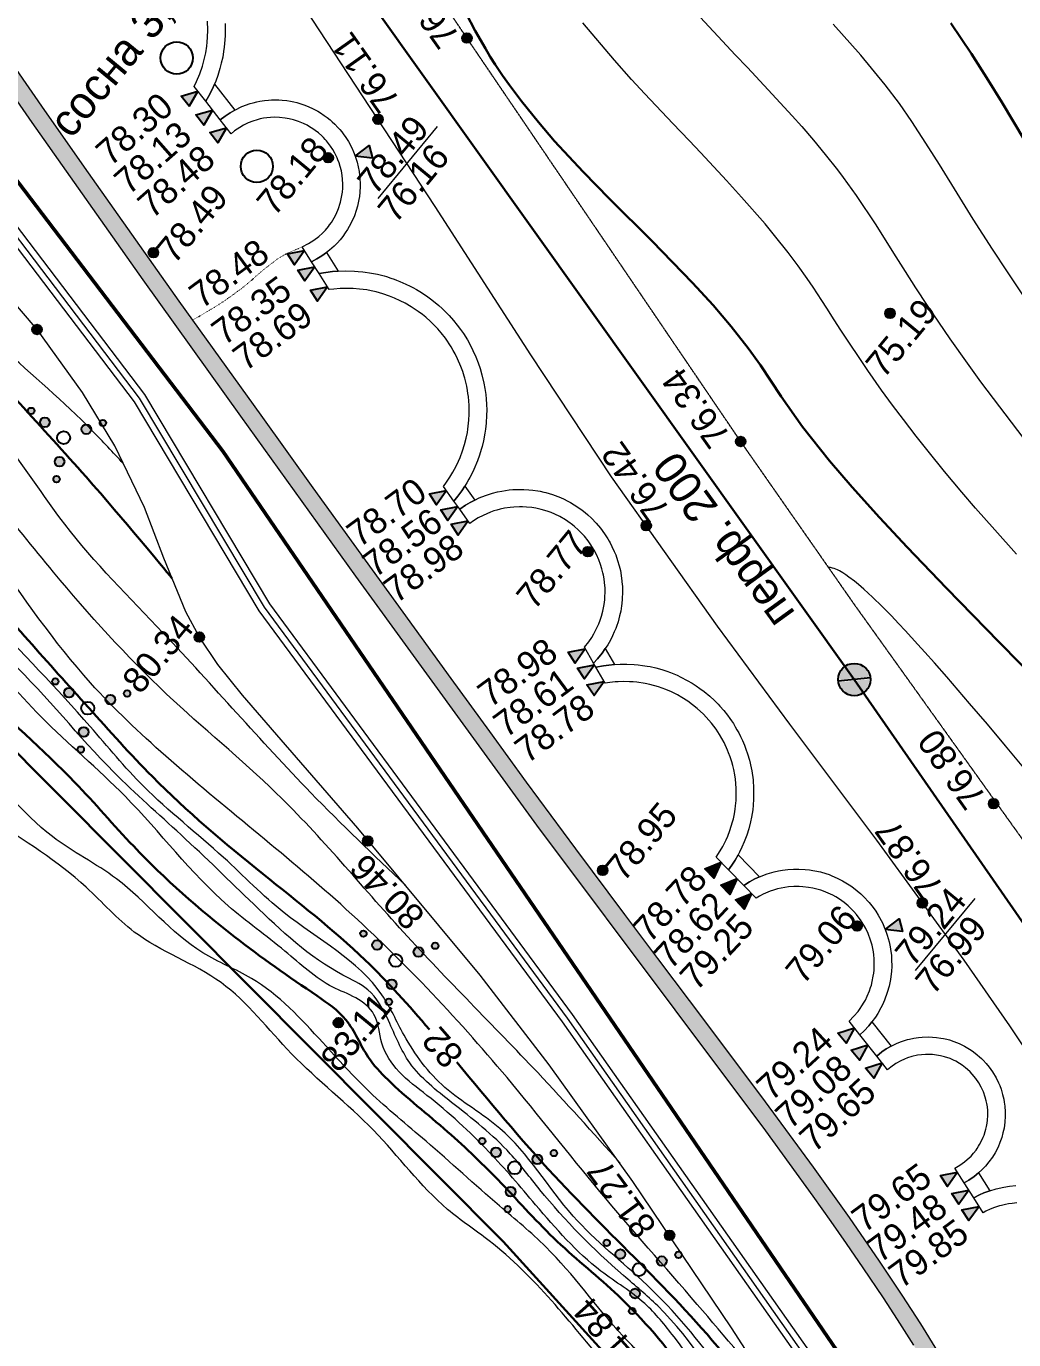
# Model space of a CAD drawing. Header units: millimetres. Extents: x -2893842 to -949497, y -1203244 to 262218.
# Drawn here: x -2393767 to -2363206, y -296989 to -256348 of the extents above; entities that cross this region are included whole.
import ezdxf

# ---------------------------------------------------------------- set-up
doc = ezdxf.new("R2010")
doc.units = ezdxf.units.MM
doc.linetypes.add('g5_05x2', pattern=[3.5, 2.5, -1])
doc.linetypes.add('g5_366', pattern=[0.85, 0.1, -0.75])
doc.layers.get('0').update_dxf_attribs({"lineweight": 5})
for name, color, linetype in [('!!!_ Размеры', 7, 'Continuous'), ('06_Инженерно-технические сооружения', 253, 'Continuous'), ('10_Границы покрытий и угодий', 253, 'Continuous'), ('12_Рельеф', 253, 'Continuous'), ('13_Растительность', 253, 'Continuous'), ('14_Ограждения', 253, 'Continuous'), ('19_Горизонтали', 253, 'Continuous'), ('30_Канализация', 253, 'Continuous'), ('33_Газопровод', 253, 'Continuous'), ('44_Крышки колодцев', 253, 'Continuous'), ('61_Отметки высоты поверхности', 253, 'Continuous'), ('65_Границы', 253, 'Continuous')]:
    doc.layers.add(name, color=color, linetype=linetype)
doc.styles.add('LIKE17', font='d431.shx')
doc.styles.add('LIKE32', font='peteri.shx')
doc.styles.add('LIKE36', font='pragmai.shx')
doc.styles.add('Line_GUGK', font='')
doc.styles.get('Line_GUGK').set_extended_font_data('Bm431', italic=True)
doc.linetypes.add('g5_085a', pattern='A,0.001,[19,GUGK_2005.shx,S=1,R=180,X=0,Y=0],0.5,[18,GUGK_2005.shx,S=6,R=180,X=0,Y=0],0.5', length=1.001)
doc.linetypes.add('g5_121_g', pattern='A,4,-0.4,["Г",Line_GUGK,S=1,R=0,X=0,Y=-0.5],-1.2,12', length=17.6)
doc.linetypes.add('g5_122_d', pattern='A,1,-1,1.5,-0.4,["Др",Line_GUGK,S=1,R=0,X=0,Y=-0.5],-2.4,1.5,-1,4,-1,4,-1,3', length=21.8)
doc.linetypes.add('g5_280_1', pattern='A,0.001,[21,GUGK_2005.shx,S=1,R=180,X=0,Y=0],2', length=2.001)
doc.linetypes.add('g5_474_3a', pattern='A,1.5,-0.5,0.5,-0.2,[28,GUGK_2005.shx,S=0.8,R=0,X=0,Y=0],-0.2,0.5,-0.5', length=3.9)

# ---------------------------------------------------------------- blocks, each defined once
blk = doc.blocks.new('g5_117')
h = blk.add_hatch(color=255)
h.paths.add_polyline_path([(-0.299, 0.352), (0.352, -0.299, 0.177899), (0.463, 0, 0.639215)])
h.paths.add_polyline_path([(-0.352, 0.299, 0.177899), (-0.463, 0, 0.639215), (0.299, -0.352)])
at = {"color": 0}
blk.add_lwpolyline([(0.354, -0.354), (-0.354, 0.354)], dxfattribs=at)
blk.add_circle((0, 0), 0.5, dxfattribs=at)
blk = doc.blocks.new('g5_330')
blk.add_hatch(color=0).paths.add_polyline_path([(-0.15, 0, 1), (0.15, 0, 1)])
at = {"color": 0}
blk.add_circle((0, 0), 0.15, dxfattribs=at)
blk = doc.blocks.new('g5_330a')
blk.add_hatch(color=0).paths.add_polyline_path([(0, 0), (-0.2, 0.5), (0.2, 0.5)])
at = {"color": 0}
blk.add_lwpolyline([(0, 0), (-0.2, 0.5), (0.2, 0.5)], close=True, dxfattribs=at)
blk = doc.blocks.new('g5_368')
at = {"color": 0}
blk.add_circle((0, 0), 0.5, dxfattribs=at)
blk = doc.blocks.new('g5_395_2')
h = blk.add_hatch(color=0)
h.paths.add_polyline_path([(-0.8, -0.375, 1), (-0.5, -0.375, 1)])
h.paths.add_polyline_path([(-1.026, -0.65, 1), (-1.226, -0.65, 1)])
h.paths.add_polyline_path([(0.8, -0.375, 1), (0.5, -0.375, 1)])
h.paths.add_polyline_path([(1.026, -0.65, 1), (1.226, -0.65, 1)])
h.paths.add_polyline_path([(0.15, 0.75, 1), (-0.15, 0.75, 1)])
h.paths.add_polyline_path([(0.1, 1.3, 1), (-0.1, 1.3, 1)])
at = {"color": 0}
for centre, radius in [((0, 1.3), 0.1), ((0, 0.75), 0.15), ((0, 0), 0.2), ((-0.65, -0.375), 0.15), ((0.65, -0.375), 0.15), ((-1.126, -0.65), 0.1), ((1.126, -0.65), 0.1)]:
    blk.add_circle(centre, radius, dxfattribs=at)
blk = doc.blocks.new('Топо_07.04.17')
at = {"layer": '06_Инженерно-технические сооружения', "linetype": 'Continuous', "lineweight": 20}
blk.add_hatch(color=256, dxfattribs=at).paths.add_polyline_path([(-458920, -248545), (-458381, -248573), (-458292, -246836), (-458183, -244616), (-458125, -243345), (-458065, -241893), (-458024, -240767), (-457969, -238871), (-457928, -236450), (-457926, -233687), (-457930, -232306), (-457894, -229420), (-457866, -228434), (-457814, -226465), (-457787, -225066), (-457766, -223718), (-457755, -222738), (-457745, -221611), (-457732, -219147), (-457729, -216937), (-457729, -214806), (-457727, -211032), (-457708, -208694), (-457627, -205492), (-457556, -203635), (-457492, -202111), (-457438, -200759), (-457398, -199645), (-457366, -198582), (-457334, -196988), (-457325, -195804), (-457334, -194519), (-457361, -193380), (-457420, -191996), (-457494, -190835), (-457571, -189846), (-457627, -189185), (-457699, -188351), (-457758, -187626), (-457856, -186268), (-457899, -185434), (-457925, -184575), (-457929, -183951), (-457918, -183317), (-457891, -182718), (-457842, -182059), (-457770, -181423), (-457711, -181010), (-457610, -180446), (-457529, -180067), (-457407, -179576), (-457235, -178990), (-457112, -178620), (-456959, -178196), (-456728, -177613), (-456395, -176848), (-456132, -176285), (-455899, -175808), (-455524, -175065), (-455180, -174400), (-454628, -173338), (-454209, -172512), (-453858, -171791), (-453489, -170987), (-453067, -169995), (-452796, -169307), (-452584, -168738), (-452362, -168102), (-452183, -167555), (-451978, -166890), (-451810, -166305), (-451647, -165697), (-451498, -165101), (-451300, -164239), (-451161, -163579), (-450978, -162629), (-450777, -161446), (-450577, -160087), (-450497, -159483), (-450286, -157628), (-450224, -156949), (-450157, -156053), (-450122, -155404), (-450102, -154894), (-450093, -154511), (-450088, -154058), (-450096, -153256), (-450115, -152674), (-450171, -151684), (-450238, -150859), (-450305, -150199), (-450370, -149635), (-450445, -149048), (-450554, -148281), (-450665, -147583), (-450788, -146878), (-450876, -146413), (-451030, -145686), (-451209, -144934), (-451391, -144265), (-451563, -143693), (-451816, -142925), (-452006, -142389), (-452207, -141848), (-452425, -141282), (-452744, -140477), (-453210, -139322), (-453586, -138400), (-454101, -137164), (-454816, -135513), (-455156, -134758), (-455950, -133079), (-456422, -132130), (-456998, -131013), (-457774, -129562), (-458700, -127891), (-459947, -125710), (-461501, -123052), (-462755, -120929), (-463621, -119461), (-464899, -117273), (-466179, -115053), (-467140, -113368), (-468141, -111603), (-469388, -109391), (-470356, -107668), (-471713, -105253), (-473065, -102846), (-475187, -99046), (-477528, -94793), (-478652, -92722), (-480118, -90003), (-481525, -87385), (-482888, -84852), (-484648, -81601), (-486227, -78714), (-487166, -76983), (-487692, -75990), (-488243, -74919), (-488802, -73790), (-489335, -72659), (-489865, -71461), (-490321, -70349), (-490731, -69257), (-490934, -68679), (-491304, -67538), (-491747, -65977), (-492054, -64714), (-492317, -63456), (-492548, -62134), (-492680, -61220), (-492823, -59992), (-492923, -58823), (-492996, -57428), (-493017, -56121), (-492995, -54805), (-492954, -53697), (-492907, -52607), (-492871, -51619), (-492852, -50809), (-492851, -49837), (-492884, -48686), (-492935, -47720), (-493009, -46706), (-493136, -45339), (-493250, -44280), (-493401, -42984), (-493572, -41572), (-493738, -40179), (-493909, -38646), (-494079, -37053), (-494231, -35640), (-494351, -34556), (-494535, -32999), (-494693, -31782), (-494811, -30949), (-494976, -29881), (-495152, -28844), (-495359, -27753), (-495494, -27098), (-495693, -26210), (-495959, -25134), (-496203, -24238), (-496477, -23314), (-496775, -22391), (-497115, -21427), (-497457, -20534), (-497770, -19778), (-498103, -19025), (-498430, -18328), (-498778, -17623), (-499397, -16440), (-500390, -14666), (-501147, -13369), (-501734, -12378), (-502577, -10950), (-503278, -9737), (-503819, -8767), (-504662, -7184), (-505232, -6063), (-505680, -5158), (-506298, -3883), (-506760, -2912), (-507337, -1695), (-507825, -1926), (-507323, -2987), (-507035, -3592), (-506698, -4297), (-506283, -5153), (-505860, -6013), (-505537, -6658), (-505372, -6984), (-505117, -7479), (-504433, -8770), (-504001, -9555), (-503666, -10147), (-503156, -11031), (-502633, -11920), (-501999, -12989), (-501411, -13986), (-500909, -14847), (-500206, -16087), (-499656, -17101), (-499232, -17922), (-498982, -18426), (-498625, -19183), (-498301, -19910), (-497871, -20958), (-497447, -22097), (-497024, -23373), (-496703, -24453), (-496400, -25586), (-496200, -26415), (-496007, -27283), (-495849, -28057), (-495678, -28970), (-495310, -31274), (-495163, -32341), (-495022, -33467), (-494879, -34686), (-494719, -36147), (-494555, -37682), (-494393, -39186), (-494184, -41001), (-493959, -42863), (-493788, -44325), (-493638, -45746), (-493531, -46955), (-493453, -48097), (-493417, -48860), (-493390, -49970), (-493404, -51367), (-493429, -52138), (-493466, -53035), (-493513, -54164), (-493542, -55038), (-493556, -55976), (-493555, -56555), (-493537, -57391), (-493499, -58260), (-493474, -58688), (-493432, -59263), (-493332, -60326), (-493221, -61250), (-493056, -62375), (-492826, -63668), (-492530, -65054), (-492362, -65750), (-492183, -66438), (-491866, -67544), (-491333, -69179), (-490925, -70285), (-490415, -71545), (-489631, -73305), (-489081, -74450), (-488226, -76134), (-487719, -77093), (-487236, -77992), (-485549, -81077), (-484684, -82665), (-483444, -84958), (-482476, -86755), (-479091, -93045), (-476235, -98269), (-473708, -102804), (-470723, -108119), (-466022, -116408), (-462418, -122562), (-460054, -126605), (-458825, -128773), (-458359, -129617), (-457965, -130345), (-457534, -131154), (-457018, -132150), (-456661, -132858), (-456244, -133709), (-456011, -134198), (-455676, -134918), (-455322, -135703), (-454627, -137307), (-454220, -138279), (-453722, -139496), (-453154, -140904), (-452692, -142091), (-452367, -142984), (-451997, -144118), (-451755, -144980), (-451567, -145759), (-451365, -146728), (-451230, -147477), (-451111, -148212), (-451001, -148968), (-450850, -150184), (-450764, -151039), (-450676, -152250), (-450641, -153079), (-450629, -153882), (-450643, -154920), (-450671, -155588), (-450728, -156487), (-450806, -157398), (-450873, -158058), (-450940, -158654), (-451031, -159401), (-451086, -159825), (-451207, -160689), (-451449, -162192), (-451628, -163161), (-451820, -164089), (-451965, -164728), (-452124, -165382), (-452257, -165892), (-452502, -166758), (-452685, -167355), (-452807, -167730), (-453012, -168329), (-453183, -168803), (-453401, -169374), (-453556, -169765), (-453900, -170582), (-454180, -171206), (-454739, -172365), (-455221, -173309), (-455734, -174295), (-455949, -174712), (-456256, -175313), (-456589, -175988), (-456789, -176412), (-456951, -176765), (-457164, -177256), (-457452, -177975), (-457754, -178840), (-457954, -179531), (-458058, -179957), (-458174, -180521), (-458263, -181051), (-458336, -181596), (-458384, -182056), (-458437, -182808), (-458462, -183463), (-458469, -183897), (-458465, -184586), (-458447, -185233), (-458420, -185850), (-458391, -186364), (-458323, -187336), (-458216, -188645), (-458111, -189880), (-458029, -190917), (-457969, -191839), (-457931, -192587), (-457898, -193473), (-457876, -194415), (-457865, -195872), (-457874, -196961), (-457909, -198665), (-457966, -200407), (-458016, -201702), (-458078, -203192), (-458156, -205181), (-458228, -207583), (-458258, -209571), (-458270, -212081), (-458269, -215658), (-458271, -218813), (-458288, -221949), (-458320, -224679), (-458422, -228977), (-458465, -231074), (-458468, -233057), (-458462, -234750), (-458466, -236252), (-458526, -239523), (-458604, -241837), (-458682, -243722), (-458844, -247049)])
for points in [[(-455156, -134758), (-455950, -133079), (-456422, -132130), (-456998, -131013), (-457774, -129562), (-458700, -127891), (-459947, -125710), (-461501, -123052), (-462755, -120929), (-463621, -119461), (-464899, -117273), (-466179, -115053), (-467140, -113368), (-468141, -111603), (-469388, -109391), (-470356, -107668), (-471713, -105253), (-473065, -102846), (-475187, -99046), (-477528, -94793), (-478652, -92722), (-480118, -90003)], [(-482476, -86755), (-479091, -93045), (-476235, -98269), (-473708, -102804), (-470723, -108119), (-466022, -116408), (-462418, -122562), (-460054, -126605), (-458825, -128773), (-458359, -129617), (-457965, -130345), (-457534, -131154), (-457018, -132150), (-456661, -132858), (-456244, -133709)], [(-472807, -90669), (-472824, -90863), (-472846, -91038), (-472870, -91179), (-472914, -91394), (-472950, -91532), (-472998, -91697), (-473061, -91881), (-473121, -92037), (-473216, -92251), (-473295, -92409), (-473344, -92499), (-473434, -92653), (-473570, -92862), (-473670, -92999), (-473976, -92499), (-473884, -92354), (-473760, -92132), (-473654, -91910), (-473571, -91704), (-473504, -91507), (-473450, -91311), (-473420, -91181), (-473391, -91029), (-473363, -90823), (-473342, -90536)], [(-468715, -96592), (-466633, -94583)], [(-454874, -122197), (-452792, -120187)], [(-452568, -129696), (-452721, -129694), (-452837, -129698), (-452930, -129705), (-453048, -129719), (-453118, -129730), (-453277, -129762), (-453417, -129799), (-453557, -129845), (-453646, -129878), (-453882, -129392), (-453690, -129320), (-453550, -129276), (-453361, -129228), (-453154, -129189), (-452913, -129162), (-452737, -129154), (-452539, -129157)]]:
    blk.add_lwpolyline(points, dxfattribs=at)
at = {"layer": '06_Инженерно-технические сооружения', "linetype": 'g5_280_1', "lineweight": 20}
blk.add_lwpolyline([(-455156, -134758), (-455950, -133079), (-456422, -132130), (-456998, -131013), (-457774, -129562), (-458700, -127891), (-459947, -125710), (-461501, -123052), (-462755, -120929), (-463621, -119461), (-464899, -117273), (-466179, -115053), (-467140, -113368), (-468141, -111603), (-469388, -109391), (-470356, -107668), (-471713, -105253), (-473065, -102846), (-475187, -99046), (-477528, -94793), (-478652, -92722), (-480118, -90003)], dxfattribs=at)
at = {"layer": '06_Инженерно-технические сооружения', "linetype": 'Continuous', "lineweight": 20}
for points in [[(-473290, -93621), (-473670, -92999), (-473570, -92862), (-473434, -92653), (-473344, -92499), (-472812, -93368), (-472960, -93433), (-473124, -93519)], [(-473008, -94082), (-473290, -93621), (-473124, -93519), (-472960, -93433), (-472812, -93368), (-472579, -93287), (-472319, -93224), (-472220, -93207), (-472105, -93192), (-472010, -93184), (-471864, -93178), (-471737, -93179), (-471647, -93184), (-471520, -93196), (-471417, -93210), (-471319, -93228), (-471178, -93259), (-471063, -93292), (-470971, -93321), (-470878, -93356), (-470786, -93393), (-470670, -93446), (-470543, -93513), (-470398, -93601), (-470264, -93693), (-470185, -93754), (-470079, -93843), (-470000, -93917), (-469916, -94001), (-469853, -94071), (-469787, -94149), (-469701, -94260), (-469646, -94338), (-469597, -94414), (-469539, -94511), (-469509, -94567), (-469426, -94735), (-469344, -94943), (-469302, -95072), (-469267, -95206), (-469247, -95301), (-469229, -95402), (-469211, -95540), (-469200, -95692), (-469199, -95905), (-469210, -96073), (-469220, -96158), (-469249, -96327), (-469279, -96460), (-469304, -96551), (-469371, -96751), (-469424, -96879), (-469501, -97038), (-469636, -97265), (-469761, -97437), (-469841, -97533), (-469933, -97635), (-470026, -97726), (-470115, -97806), (-470227, -97897), (-470383, -98008), (-470486, -98072), (-470644, -98159), (-470806, -98234), (-470976, -98299), (-471214, -97808), (-471005, -97732), (-470835, -97649), (-470666, -97548), (-470540, -97456), (-470440, -97373), (-470338, -97276), (-470294, -97231), (-470230, -97158), (-470179, -97095), (-470083, -96961), (-470032, -96879), (-469992, -96810), (-469965, -96759), (-469950, -96729), (-469906, -96632), (-469881, -96572), (-469860, -96516), (-469828, -96419), (-469789, -96272), (-469764, -96142), (-469755, -96081), (-469748, -96022), (-469738, -95874), (-469738, -95757), (-469741, -95686), (-469746, -95611), (-469764, -95471), (-469787, -95353), (-469811, -95259), (-469828, -95198), (-469851, -95127), (-469882, -95044), (-469935, -94921), (-469991, -94810), (-470041, -94722), (-470097, -94636), (-470131, -94588), (-470178, -94524), (-470228, -94463), (-470319, -94362), (-470406, -94276), (-470472, -94217), (-470567, -94141), (-470639, -94089), (-470748, -94019), (-470895, -93938), (-471039, -93872), (-471167, -93825), (-471286, -93789), (-471463, -93750), (-471629, -93727), (-471740, -93720), (-471849, -93718), (-471955, -93722), (-472063, -93731), (-472157, -93744), (-472296, -93771), (-472442, -93810), (-472590, -93862), (-472720, -93917), (-472893, -94009)], [(-470785, -98691), (-470976, -98299), (-470806, -98234), (-470644, -98159), (-470486, -98072), (-470190, -98682), (-470373, -98676), (-470581, -98679)], [(-470530, -99217), (-470785, -98691), (-470581, -98679), (-470373, -98676), (-470190, -98682), (-469957, -98700), (-469693, -98737), (-469578, -98758), (-469439, -98788), (-469365, -98806), (-469231, -98842), (-468997, -98916), (-468800, -98990), (-468731, -99019), (-468601, -99076), (-468503, -99123), (-468431, -99159), (-468336, -99210), (-468159, -99313), (-468034, -99392), (-467953, -99447), (-467846, -99523), (-467757, -99591), (-467567, -99748), (-467453, -99851), (-467323, -99979), (-467220, -100088), (-467123, -100197), (-466934, -100436), (-466814, -100606), (-466717, -100758), (-466635, -100899), (-466561, -101039), (-466460, -101249), (-466393, -101409), (-466324, -101594), (-466260, -101796), (-466209, -101984), (-466169, -102168), (-466134, -102366), (-466103, -102631), (-466091, -102801), (-466086, -102994), (-466088, -103131), (-466095, -103286), (-466110, -103470), (-466131, -103631), (-466172, -103870), (-466213, -104053), (-466246, -104178), (-466315, -104401), (-466377, -104573), (-466413, -104662), (-466486, -104829), (-466567, -104996), (-466606, -105069), (-466672, -105188), (-466754, -105323), (-466859, -105481), (-466898, -105537), (-466975, -105642), (-467034, -105717), (-467050, -105736), (-467161, -105868), (-467297, -106016), (-467435, -106154), (-467708, -105665), (-467600, -105549), (-467479, -105408), (-467369, -105267), (-467247, -105091), (-467154, -104942), (-467096, -104841), (-466994, -104641), (-466910, -104452), (-466839, -104264), (-466783, -104092), (-466755, -103994), (-466693, -103723), (-466662, -103531), (-466646, -103401), (-466634, -103264), (-466628, -103136), (-466626, -102994), (-466628, -102892), (-466632, -102799), (-466641, -102668), (-466672, -102419), (-466683, -102355), (-466713, -102203), (-466753, -102039), (-466825, -101799), (-466887, -101628), (-466931, -101519), (-466985, -101401), (-467131, -101119), (-467239, -100942), (-467330, -100808), (-467443, -100658), (-467529, -100554), (-467662, -100405), (-467751, -100314), (-467875, -100197), (-468069, -100033), (-468240, -99905), (-468385, -99808), (-468556, -99705), (-468701, -99628), (-468902, -99533), (-469101, -99452), (-469246, -99402), (-469380, -99361), (-469601, -99305), (-469796, -99267), (-470001, -99239), (-470196, -99222), (-470386, -99216)], [(-467285, -106424), (-467435, -106154), (-467297, -106016), (-467161, -105868), (-467050, -105736), (-466793, -106196), (-466942, -106255), (-467097, -106325)], [(-467022, -106896), (-467285, -106424), (-467097, -106325), (-466942, -106255), (-466793, -106196), (-466646, -106147), (-466449, -106093), (-466348, -106070), (-466221, -106047), (-466062, -106025), (-465929, -106013), (-465697, -106006), (-465586, -106008), (-465438, -106018), (-465240, -106041), (-465089, -106068), (-464966, -106095), (-464822, -106133), (-464747, -106156), (-464635, -106195), (-464575, -106217), (-464377, -106301), (-464148, -106419), (-464042, -106482), (-463948, -106543), (-463855, -106608), (-463650, -106769), (-463526, -106882), (-463441, -106966), (-463362, -107050), (-463264, -107164), (-463139, -107327), (-463024, -107499), (-462918, -107682), (-462835, -107851), (-462798, -107934), (-462778, -107981), (-462733, -108098), (-462680, -108261), (-462648, -108373), (-462608, -108548), (-462578, -108725), (-462560, -108874), (-462546, -109111), (-462549, -109303), (-462552, -109363), (-462567, -109534), (-462600, -109757), (-462629, -109891), (-462644, -109956), (-462691, -110119), (-462739, -110260), (-462810, -110438), (-462874, -110576), (-462903, -110632), (-462960, -110738), (-463030, -110854), (-463109, -110974), (-463205, -111106), (-463296, -111218), (-463408, -111343), (-463572, -111505), (-463709, -111624), (-463934, -111105), (-463781, -110952), (-463673, -110826), (-463596, -110728), (-463503, -110592), (-463407, -110431), (-463351, -110322), (-463299, -110208), (-463240, -110059), (-463191, -109909), (-463162, -109801), (-463140, -109703), (-463121, -109602), (-463107, -109501), (-463093, -109359), (-463086, -109179), (-463088, -109069), (-463094, -108959), (-463102, -108879), (-463119, -108758), (-463145, -108619), (-463181, -108470), (-463237, -108294), (-463290, -108156), (-463374, -107976), (-463448, -107842), (-463543, -107691), (-463613, -107593), (-463703, -107481), (-463825, -107345), (-463908, -107264), (-463936, -107238), (-464073, -107120), (-464235, -107001), (-464379, -106909), (-464487, -106849), (-464608, -106789), (-464785, -106715), (-464940, -106662), (-465063, -106627), (-465224, -106591), (-465344, -106572), (-465437, -106560), (-465616, -106547), (-465733, -106546), (-465903, -106553), (-466046, -106567), (-466145, -106582), (-466238, -106599), (-466352, -106625), (-466469, -106657), (-466590, -106697), (-466748, -106759), (-466901, -106830)], [(-463649, -111761), (-463709, -111624), (-463572, -111505), (-463408, -111343), (-463296, -111218), (-463069, -111739), (-463248, -111737), (-463414, -111742)], [(-463422, -112283), (-463649, -111761), (-463414, -111742), (-463248, -111737), (-463069, -111739), (-462892, -111749), (-462687, -111771), (-462464, -111807), (-462336, -111833), (-462206, -111864), (-462067, -111903), (-461983, -111929), (-461811, -111989), (-461633, -112060), (-461480, -112130), (-461370, -112184), (-461181, -112289), (-461070, -112356), (-460883, -112482), (-460747, -112584), (-460629, -112680), (-460524, -112772), (-460403, -112885), (-460249, -113046), (-460121, -113194), (-460019, -113323), (-459970, -113390), (-459867, -113539), (-459771, -113692), (-459710, -113798), (-459666, -113880), (-459619, -113972), (-459569, -114078), (-459529, -114170), (-459484, -114278), (-459443, -114388), (-459399, -114520), (-459352, -114676), (-459321, -114799), (-459288, -114949), (-459252, -115156), (-459224, -115393), (-459217, -115492), (-459210, -115765), (-459221, -116041), (-459259, -116363), (-459293, -116547), (-459324, -116685), (-459385, -116907), (-459431, -117047), (-459513, -117264), (-459596, -117451), (-459694, -117643), (-459784, -117801), (-459878, -117949), (-459926, -118020), (-460038, -118173), (-460156, -118319), (-460274, -118452), (-460611, -118019), (-460464, -117841), (-460370, -117712), (-460247, -117522), (-460185, -117415), (-460097, -117245), (-459985, -116990), (-459951, -116898), (-459900, -116745), (-459861, -116606), (-459837, -116507), (-459804, -116348), (-459791, -116267), (-459775, -116152), (-459757, -115962), (-459750, -115682), (-459754, -115552), (-459767, -115384), (-459782, -115262), (-459802, -115137), (-459833, -114982), (-459865, -114849), (-459888, -114765), (-459971, -114518), (-460082, -114256), (-460170, -114082), (-460288, -113882), (-460357, -113777), (-460506, -113577), (-460678, -113377), (-460804, -113249), (-460940, -113125), (-461109, -112986), (-461235, -112895), (-461413, -112779), (-461575, -112687), (-461792, -112580), (-462047, -112478), (-462194, -112429), (-462445, -112362), (-462555, -112339), (-462661, -112320), (-462842, -112296), (-463018, -112282), (-463105, -112278), (-463272, -112277)], [(-459864, -118980), (-460274, -118452), (-460156, -118319), (-460038, -118173), (-459926, -118020), (-459345, -118769), (-459495, -118818), (-459672, -118888)], [(-459526, -119415), (-459864, -118980), (-459672, -118888), (-459495, -118818), (-459345, -118769), (-459106, -118708), (-458875, -118669), (-458739, -118655), (-458619, -118647), (-458619, -118647), (-458457, -118646), (-458279, -118654), (-458107, -118672), (-457920, -118704), (-457785, -118734), (-457691, -118760), (-457622, -118780), (-457458, -118837), (-457293, -118906), (-457202, -118949), (-457116, -118993), (-456965, -119080), (-456807, -119185), (-456663, -119293), (-456569, -119372), (-456497, -119437), (-456390, -119543), (-456292, -119649), (-456215, -119741), (-456066, -119944), (-455993, -120058), (-455937, -120155), (-455895, -120232), (-455832, -120362), (-455796, -120444), (-455723, -120637), (-455686, -120755), (-455664, -120832), (-455636, -120948), (-455623, -121013), (-455589, -121222), (-455574, -121380), (-455568, -121529), (-455568, -121645), (-455574, -121781), (-455595, -121982), (-455621, -122142), (-455637, -122217), (-455679, -122384), (-455746, -122590), (-455822, -122778), (-455934, -123002), (-456014, -123137), (-456073, -123227), (-456191, -123390), (-456274, -123491), (-456397, -123626), (-456506, -123732), (-456668, -123872), (-456812, -123981), (-457098, -123521), (-456934, -123391), (-456789, -123254), (-456712, -123171), (-456651, -123100), (-456564, -122987), (-456523, -122930), (-456451, -122818), (-456363, -122658), (-456320, -122567), (-456287, -122490), (-456246, -122383), (-456197, -122229), (-456171, -122130), (-456152, -122042), (-456122, -121849), (-456110, -121693), (-456107, -121573), (-456109, -121478), (-456127, -121271), (-456155, -121105), (-456209, -120889), (-456263, -120732), (-456306, -120626), (-456395, -120442), (-456452, -120343), (-456501, -120265), (-456571, -120164), (-456612, -120109), (-456724, -119976), (-456839, -119858), (-456969, -119740), (-457074, -119658), (-457161, -119596), (-457293, -119513), (-457426, -119441), (-457510, -119401), (-457630, -119350), (-457747, -119308), (-457883, -119267), (-458049, -119229), (-458158, -119210), (-458331, -119191), (-458495, -119185), (-458603, -119187), (-458837, -119209), (-458961, -119229), (-459072, -119254), (-459295, -119320), (-459421, -119368)], [(-456369, -124694), (-456812, -123981), (-456668, -123872), (-456506, -123732), (-456397, -123626), (-455892, -124438), (-456049, -124507), (-456194, -124584)], [(-456083, -125153), (-456369, -124694), (-456194, -124584), (-456049, -124507), (-455892, -124438), (-455692, -124368), (-455556, -124331), (-455364, -124294), (-455302, -124285), (-455161, -124272), (-455022, -124266), (-454908, -124268), (-454711, -124284), (-454467, -124327), (-454332, -124362), (-454257, -124385), (-454153, -124422), (-454079, -124451), (-453943, -124513), (-453791, -124595), (-453695, -124654), (-453637, -124693), (-453490, -124803), (-453415, -124867), (-453332, -124944), (-453160, -125129), (-453111, -125191), (-453028, -125304), (-452951, -125423), (-452866, -125576), (-452773, -125782), (-452715, -125945), (-452690, -126030), (-452661, -126148), (-452631, -126314), (-452614, -126459), (-452607, -126556), (-452605, -126683), (-452612, -126853), (-452626, -126985), (-452658, -127168), (-452706, -127353), (-452754, -127497), (-452810, -127634), (-452882, -127784), (-452955, -127912), (-453067, -128078), (-453163, -128201), (-453288, -128340), (-453413, -128458), (-453535, -128560), (-453646, -128641), (-453792, -128733), (-453965, -128825), (-454123, -128894), (-454360, -128407), (-454189, -128334), (-454035, -128250), (-453947, -128192), (-453818, -128094), (-453728, -128015), (-453644, -127931), (-453601, -127882), (-453549, -127820), (-453512, -127772), (-453440, -127668), (-453376, -127561), (-453343, -127499), (-453292, -127389), (-453264, -127318), (-453236, -127237), (-453208, -127143), (-453186, -127051), (-453161, -126910), (-453147, -126758), (-453145, -126643), (-453149, -126539), (-453157, -126452), (-453175, -126332), (-453214, -126161), (-453264, -126009), (-453321, -125875), (-453400, -125724), (-453492, -125582), (-453551, -125504), (-453623, -125419), (-453680, -125359), (-453769, -125275), (-453850, -125207), (-453956, -125129), (-454021, -125087), (-454121, -125028), (-454284, -124951), (-454406, -124905), (-454524, -124869), (-454649, -124840), (-454775, -124820), (-454868, -124811), (-454986, -124806), (-455112, -124810), (-455290, -124829), (-455427, -124856), (-455526, -124882), (-455646, -124921), (-455808, -124990), (-455973, -125080)], [(-453882, -129392), (-454123, -128894), (-453965, -128825), (-453792, -128733), (-453646, -128641), (-453361, -129228), (-453550, -129276), (-453690, -129320)]]:
    blk.add_lwpolyline(points, close=True, dxfattribs=at)
at = {"layer": '10_Границы покрытий и угодий', "linetype": 'Continuous', "lineweight": 20}
blk.add_lwpolyline([(-442351, -162238), (-441968, -157809), (-441888, -155849), (-441888, -153734), (-441963, -152139), (-442129, -150466), (-442351, -149005), (-442744, -147116), (-443214, -145360), (-444008, -142976), (-445438, -139356), (-449635, -129368), (-450880, -126739), (-452169, -124229), (-453348, -122052), (-455616, -118059), (-457879, -114184), (-459770, -110919), (-462500, -105960), (-464564, -101930), (-466985, -97033), (-470838, -89397)], dxfattribs=at)
at = {"layer": '10_Границы покрытий и угодий', "linetype": 'g5_05x2', "lineweight": 20}
blk.add_lwpolyline([(-440864, -138976), (-442976, -134832), (-447241, -125897), (-449792, -120954), (-450909, -118930), (-455470, -110750), (-458409, -105323), (-465421, -91966), (-472553, -78211)], dxfattribs=at)
at = {"layer": '10_Границы покрытий и угодий', "linetype": 'g5_366', "lineweight": 20}
blk.add_lwpolyline([(-474836, -99675), (-474433, -99502), (-474103, -99350), (-473956, -99279), (-473894, -99248), (-473538, -99059), (-473201, -98861), (-473012, -98740), (-472764, -98571), (-472424, -98339), (-472006, -98089), (-471747, -97972), (-471214, -97808)], dxfattribs=at)
at = {"layer": '12_Рельеф', "linetype": 'g5_085a', "lineweight": 20}
blk.add_lwpolyline([(-454328, -155632), (-454903, -151055), (-455162, -148779), (-455452, -147150), (-455956, -145249), (-456689, -143198), (-457584, -141130), (-459210, -137737), (-461786, -132543), (-464308, -127702), (-466475, -123823), (-468283, -120819), (-471531, -115873), (-473577, -112898), (-474612, -111389), (-475263, -110357), (-475737, -109449), (-476066, -108629), (-476559, -106894), (-476975, -105277), (-477672, -103275), (-478474, -101525), (-479656, -99426), (-483154, -94251)], dxfattribs=at)
at = {"layer": '14_Ограждения', "linetype": 'Continuous', "lineweight": 20}
blk.add_lwpolyline([(-485826, -87375), (-483164, -91515), (-476923, -101985), (-473813, -108851), (-465923, -122544), (-457069, -138747), (-455427, -142722), (-454051, -151338), (-453477, -155636), (-453278, -155610), (-453080, -155583), (-453655, -151280), (-455040, -142613), (-456708, -138574), (-465574, -122349), (-473457, -108668), (-476568, -101800), (-482824, -91304), (-485476, -87179)], dxfattribs=at)
at = {"layer": '14_Ограждения', "linetype": 'g5_474_3a', "lineweight": 20}
blk.add_lwpolyline([(-453278, -155610), (-453853, -151309), (-455234, -142668), (-456889, -138660), (-465749, -122446), (-473635, -108760), (-476745, -101893), (-482994, -91410), (-485651, -87277), (-494306, -69320), (-496320, -60111), (-496405, -50322), (-497289, -32277), (-499752, -22891), (-501662, -17908), (-506070, -9697), (-511361, 2302), (-514092, 11778), (-515738, 28114), (-515399, 39862), (-512772, 53553), (-510484, 67484), (-510272, 76938), (-512186, 90139)], dxfattribs=at)
at = {"layer": '19_Горизонтали', "linetype": 'Continuous', "lineweight": 30}
for points in [[(-433859, -120299), (-434004, -120090), (-434715, -119133), (-435459, -118170), (-436374, -116989), (-437518, -115470), (-439166, -113195), (-440206, -111701), (-441165, -110277), (-442091, -108856), (-442733, -107843), (-443603, -106430), (-444486, -104944), (-445153, -103781), (-445636, -102917), (-446475, -101368), (-447097, -100173), (-448107, -98142), (-448626, -97050), (-449198, -95806), (-449536, -95075), (-449955, -94206), (-450488, -93191)], [(-450019, -113857), (-451163, -112397), (-452595, -110555), (-453655, -109157), (-454401, -108143), (-455135, -107113), (-455741, -106225), (-456457, -105087), (-457007, -104079), (-457531, -103044), (-457853, -102476), (-458302, -101754), (-458785, -101040), (-459334, -100282), (-460434, -98860), (-461595, -97405), (-462311, -96485), (-463083, -95437), (-463516, -94805), (-463963, -94100), (-464276, -93564), (-464453, -93241), (-464642, -92877), (-464768, -92619), (-464891, -92354), (-465138, -91773), (-465358, -91205)]]:
    blk.add_lwpolyline(points, dxfattribs=at)
at = {"layer": '19_Горизонтали', "linetype": 'Continuous', "lineweight": 20}
for points in [[(-449219, -101794), (-449616, -101034), (-449996, -100287), (-450485, -99294), (-450822, -98589), (-451332, -97501), (-451595, -96948), (-452029, -96079), (-452349, -95489), (-452721, -94858), (-453367, -93862), (-454106, -92815)], [(-458177, -92136), (-457457, -93110), (-457228, -93414), (-456900, -93851), (-456334, -94609), (-456014, -95044), (-455693, -95489), (-455435, -95855), (-455121, -96316), (-454809, -96791), (-454482, -97314), (-454482, -97314), (-454336, -97560), (-453996, -98161), (-453499, -99135), (-453051, -100070), (-452762, -100670), (-452497, -101207), (-452203, -101788), (-451616, -102901), (-451176, -103704), (-450829, -104320), (-449695, -106230)], [(-450319, -109745), (-450903, -108929), (-451416, -108193), (-451784, -107651), (-452245, -106954), (-452681, -106273), (-452996, -105767), (-453327, -105219), (-453613, -104733), (-453899, -104233), (-454254, -103588), (-454946, -102249), (-455109, -101914), (-455296, -101528), (-455423, -101269), (-455643, -100834), (-455795, -100546), (-456032, -100122), (-456294, -99676), (-456651, -99103), (-456902, -98718), (-457527, -97810), (-457932, -97247), (-458632, -96305), (-458947, -95889), (-459383, -95314), (-460145, -94297), (-460502, -93809), (-460962, -93163), (-461800, -91900)], [(-450438, -116945), (-451330, -115599), (-451809, -114879), (-452283, -114173), (-452891, -113282), (-453225, -112801), (-453478, -112442), (-453665, -112180), (-454006, -111712), (-454177, -111483), (-454392, -111200), (-454634, -110892), (-454897, -110571), (-455018, -110430), (-455136, -110296), (-455289, -110129), (-455396, -110019), (-455553, -109868), (-455643, -109788), (-455725, -109720), (-455725, -109720), (-455825, -109646), (-455884, -109607), (-455926, -109582), (-455978, -109555), (-456026, -109534), (-456086, -109514), (-456145, -109503)]]:
    blk.add_lwpolyline(points, dxfattribs=at)
for points in [[(-477475, -103844, -67200), (-478313, -102729, -67200), (-483114, -96883, -67200), (-485724, -92095, -67200), (-488267, -88703, -67200), (-490269, -84546, -67200), (-492749, -79833, -67200), (-496332, -75274, -67200), (-498988, -72125, -67200), (-500393, -68728, -67200), (-500857, -65341, -67200), (-501082, -62593, -67200), (-501373, -58763, -67200), (-502113, -55063, -67200), (-502498, -52638, -67200), (-502903, -49236, -67200), (-503080, -43889, -67200), (-503695, -35891, -67200), (-503626, -32263, -67200), (-503935, -29855, -67200), (-504109, -27286, -67200), (-504692, -25340, -67200), (-505835, -23142, -67200), (-506906, -21376, -67200), (-511064, -15609, -67200), (-514841, -10742, -67200), (-516295, -6499, -67200), (-517232, -3974, -67200), (-519155, -566, -67200), (-520707, 2666, -67200)], [(-457184, -142053, -67200), (-459883, -138125, -67200), (-461238, -135788, -67200), (-462254, -133848, -67200), (-464229, -130934, -67200), (-466264, -128552, -67200), (-468211, -125602, -67200), (-469756, -124149, -67200), (-470831, -122397, -67200), (-471372, -121086, -67200), (-474090, -118221, -67200), (-475762, -116310, -67200), (-477976, -113837, -67200), (-479408, -111816, -67200), (-482202, -108027, -67200), (-484025, -105210, -67200), (-485139, -102405, -67200), (-486320, -99067, -67200), (-487753, -95675, -67200), (-488454, -93865, -67200), (-489638, -92122, -67200), (-492827, -87838, -67200), (-496091, -81789, -67200), (-497426, -79994, -67200), (-498652, -78359, -67200), (-499507, -77290, -67200), (-501042, -75425, -67200), (-502775, -73310, -67200), (-504843, -69889, -67200), (-506016, -67806, -67200), (-506553, -65287, -67200), (-506395, -61585, -67200), (-506332, -60430, -67200), (-506604, -59297, -67200), (-507182, -58103, -67200), (-508469, -55647, -67200), (-508324, -52249, -67200), (-507230, -44049, -67200), (-507076, -42459, -67200), (-507209, -39078, -67200), (-507612, -33520, -67200), (-507654, -29697, -67200), (-508165, -28067, -67200), (-509400, -24924, -67200), (-510638, -23669, -67200), (-514120, -20907, -67200)], [(-457202, -165228, -67200), (-456491, -160972, -67200), (-456497, -156266, -67200), (-456542, -153776, -67200), (-457461, -147450, -67200), (-457452, -146595, -67200), (-457993, -144933, -67200), (-459425, -142448, -67200), (-460291, -141040, -67200), (-461188, -139151, -67200), (-461623, -138252, -67200), (-462676, -135997, -67200), (-463290, -134523, -67200), (-464145, -133597, -67200), (-465146, -132418, -67200), (-467211, -129401, -67200), (-468491, -127983, -67200), (-470526, -125738, -67200), (-472092, -124023, -67200), (-473356, -122347, -67200), (-475323, -120125, -67200), (-476734, -119167, -67200), (-479129, -116594, -67200), (-480951, -115071, -67200), (-483274, -112252, -67200), (-485174, -110329, -67200), (-486245, -108137, -67200), (-487510, -105308, -67200), (-488101, -102957, -67200), (-489088, -100839, -67200), (-490203, -98041, -67200), (-491559, -95434, -67200), (-492770, -92784, -67200), (-494582, -90777, -67200), (-497444, -86479, -67200), (-498273, -85620, -67200)]]:
    blk.add_spline(points, degree=3, dxfattribs=at)
for points, knots in [([(-470268, -117797, -67200), (-471143, -116750, -67200), (-473458, -113979, -67200), (-476330, -109741, -67200), (-479308, -106062, -67200), (-481152, -102268, -67200), (-483454, -99547, -67200), (-484369, -96361, -67200), (-485562, -94220, -67200), (-487285, -91777, -67200), (-488824, -89545, -67200), (-490298, -86986, -67200), (-491955, -84370, -67200), (-493080, -80922, -67200), (-495759, -78373, -67200), (-498099, -75946, -67200), (-500243, -72936, -67200), (-502728, -69749, -67200), (-503159, -65242, -67200), (-503669, -60205, -67200), (-505297, -53781, -67200), (-504857, -46228, -67200), (-505740, -38453, -67200), (-504365, -33360, -67200), (-504652, -30301, -67200), (-504972, -28779, -67200), (-504903, -26720, -67200), (-505476, -24707, -67200), (-506635, -23197, -67200), (-507702, -21447, -67200), (-508858, -19475, -67200), (-510391, -17765, -67200), (-511810, -16259, -67200), (-513113, -14774, -67200), (-514472, -13259, -67200), (-515325, -12341, -67200), (-515764, -11870, -67200)], [0, 0, 0, 0, 4.091812, 10.824912, 15.364967, 18.212448, 23.448013, 25.807563, 28.061928, 30.763483, 34.77931, 36.186894, 39.618752, 44.080453, 46.75457, 50.569569, 54.193579, 57.882875, 62.414325, 67.350982, 73.198722, 82.110785, 89.879485, 96.503873, 97.529791, 99.073016, 101.151048, 103.689432, 105.130497, 106.836032, 109.842054, 111.956637, 113.706941, 116.053955, 117.880221, 119.812784, 119.812784, 119.812784, 119.812784]), ([(-464628, -127091, -67200), (-465361, -126061, -67200), (-467260, -123398, -67200), (-470537, -119348, -67200), (-473512, -114728, -67200), (-477163, -111025, -67200), (-479639, -107560, -67200), (-481963, -103819, -67200), (-484138, -100772, -67200), (-484811, -97001, -67200), (-486577, -93851, -67200), (-488688, -90584, -67200), (-491027, -87104, -67200), (-492531, -83392, -67200), (-494595, -80140, -67200), (-497423, -77750, -67200), (-499571, -74513, -67200), (-502104, -71358, -67200), (-504054, -67702, -67200), (-503998, -63890, -67200), (-504472, -60220, -67200), (-505656, -56577, -67200), (-505913, -52215, -67200), (-505820, -47391, -67200), (-505641, -42715, -67200), (-506098, -38347, -67200), (-505957, -34567, -67200), (-505006, -31167, -67200), (-505512, -28500, -67200), (-505448, -25766, -67200), (-506950, -23818, -67200), (-508015, -21715, -67200), (-509244, -19964, -67200), (-511097, -17909, -67200), (-513054, -15909, -67200), (-514481, -14595, -67200), (-515072, -14056, -67200)], [0, 0, 0, 0, 3.792597, 9.809344, 15.624935, 20.210442, 25.358208, 28.345328, 33.473655, 36.332631, 39.671954, 44.197704, 48.047216, 52.193077, 56.191226, 59.445906, 63.208604, 67.754297, 71.668136, 75.260003, 78.997344, 82.76039, 86.676546, 92.019099, 97.260274, 100.681956, 105.175035, 108.559015, 111.044313, 113.247191, 116.553201, 118.045749, 120.357726, 122.926374, 126.347266, 128.74663, 128.74663, 128.74663, 128.74663]), ([(-460553, -135011, -67200), (-461276, -133900, -67200), (-462856, -131514, -67200), (-465385, -127936, -67200), (-468265, -123214, -67200), (-472108, -118109, -67200), (-476379, -113997, -67200), (-479720, -110054, -67200), (-481834, -106054, -67200), (-484365, -101539, -67200), (-485772, -97488, -67200), (-486834, -94086, -67200), (-488869, -91430, -67200), (-490857, -88339, -67200), (-492957, -84486, -67200), (-494880, -81631, -67200), (-496786, -78826, -67200), (-499182, -76968, -67200), (-500942, -73137, -67200), (-504018, -69828, -67200), (-505274, -65685, -67200), (-505481, -62123, -67200), (-505072, -59054, -67200), (-507860, -55951, -67200), (-507024, -50671, -67200), (-506245, -45208, -67200), (-506549, -39361, -67200), (-506532, -34481, -67200), (-505748, -30573, -67200), (-505825, -28082, -67200), (-506428, -25725, -67200), (-507822, -23437, -67200), (-509214, -21021, -67200), (-511461, -18491, -67200), (-513304, -16863, -67200), (-514519, -15805, -67200)], [4.586653, 4.586653, 4.586653, 4.586653, 8.562153, 13.173869, 17.723982, 25.154741, 32.25078, 35.499015, 40.600641, 45.76974, 50.995934, 53.457984, 56.376705, 60.923256, 64.506304, 69.521299, 71.254689, 74.650623, 78.402013, 83.664116, 88.016709, 90.973964, 94.527173, 96.581831, 102.806943, 108.925225, 113.594226, 120.22909, 123.535937, 125.486429, 127.661697, 130.748195, 133.470601, 136.014498, 140.846771, 140.846771, 140.846771, 140.846771]), ([(-456689, -143198, -67200), (-457499, -142252, -67200), (-459124, -140355, -67200), (-460635, -137713, -67200), (-462152, -134756, -67200), (-463194, -132364, -67200), (-465463, -130013, -67200), (-466826, -128294, -67200), (-468106, -126106, -67200), (-469441, -124792, -67200), (-470831, -123431, -67200), (-471197, -122000, -67200), (-471650, -120864, -67200), (-473294, -119898, -67200), (-474920, -117960, -67200), (-476911, -115514, -67200), (-479307, -112889, -67200), (-481279, -109679, -67200), (-484005, -107014, -67200), (-484941, -103988, -67200), (-486123, -100505, -67200), (-487983, -97078, -67200), (-488910, -93434, -67200), (-490860, -91465, -67200), (-492795, -89255, -67200), (-494051, -86368, -67200), (-495981, -83940, -67200), (-496858, -81467, -67200), (-498196, -79731, -67200), (-499084, -78046, -67200), (-500333, -76556, -67200), (-502232, -74698, -67200), (-504081, -72312, -67200), (-505248, -69866, -67200), (-506291, -68091, -67200), (-506786, -66081, -67200), (-506856, -63851, -67200), (-506714, -61710, -67200), (-506774, -59983, -67200), (-507658, -58073, -67200), (-509396, -55975, -67200), (-509385, -51749, -67200), (-507896, -48159, -67200), (-507823, -44691, -67200), (-507633, -41364, -67200), (-508055, -37149, -67200), (-508157, -32105, -67200), (-509815, -28589, -67200), (-510631, -25874, -67200), (-511828, -25144, -67200), (-512459, -24845, -67200)], [0, 0, 0, 0, 3.728339, 7.478321, 9.081264, 13.725286, 15.139396, 18.848941, 20.288782, 22.702493, 24.481718, 25.948216, 27.098843, 27.988502, 31.514726, 34.624893, 37.47373, 42.142251, 45.9173, 48.629869, 51.493603, 56.96902, 60.328129, 62.449107, 65.151402, 69.118047, 71.774544, 74.380899, 76.883387, 78.300784, 80.080651, 82.679404, 86.283744, 89.045897, 90.806975, 92.425727, 95.189607, 97.459876, 98.892635, 100.291796, 103.694653, 106.769621, 112.333215, 115.250403, 117.090632, 122.327847, 127.992514, 131.875014, 134.060664, 136.072341, 136.072341, 136.072341, 136.072341]), ([(-455935, -145328, -67200), (-456171, -144989, -67200), (-457126, -143626, -67200), (-459090, -140986, -67200), (-460937, -138139, -67200), (-462210, -135100, -67200), (-463186, -133224, -67200), (-464368, -131354, -67200), (-465970, -130145, -67200), (-467253, -128265, -67200), (-468669, -126146, -67200), (-469969, -124654, -67200), (-471137, -123579, -67200), (-471627, -122631, -67200), (-471541, -121662, -67200), (-472179, -121041, -67200), (-473192, -120546, -67200), (-474264, -119263, -67200), (-476448, -117333, -67200), (-478229, -114257, -67200), (-480886, -111522, -67200), (-482471, -109062, -67200), (-484247, -107456, -67200), (-485190, -105067, -67200), (-485876, -102460, -67200), (-486876, -99846, -67200), (-488221, -97913, -67200), (-488981, -95880, -67200), (-489453, -93229, -67200), (-491798, -91413, -67200), (-493458, -89057, -67200), (-495114, -86299, -67200), (-496698, -83198, -67200), (-498215, -80172, -67200), (-499289, -78295, -67200), (-500131, -76997, -67200), (-502056, -75306, -67200), (-504152, -72893, -67200), (-505429, -69950, -67200), (-506598, -68294, -67200), (-507023, -66476, -67200), (-507231, -64523, -67200), (-507232, -62674, -67200), (-507156, -61092, -67200), (-507512, -59371, -67200), (-508315, -57833, -67200), (-509153, -56739, -67200), (-509371, -56429, -67200)], [0.747717, 0.747717, 0.747717, 0.747717, 1.987718, 5.740628, 10.629196, 12.099354, 15.613953, 16.984763, 18.67186, 21.551803, 23.742222, 26.330388, 27.462572, 28.49066, 29.4196, 30.180361, 30.964895, 32.815544, 35.067924, 39.717601, 43.300553, 46.471474, 48.463461, 50.356159, 54.02932, 56.611525, 58.683859, 61.045162, 63.104481, 66.522458, 69.418211, 71.791017, 76.155254, 79.864651, 81.939828, 82.647959, 84.48974, 89.578965, 92.060967, 94.087683, 95.573832, 97.594057, 99.982183, 101.116583, 102.329646, 105.194441, 106.313634, 106.313634, 106.313634, 106.313634]), ([(-458169, -165340, -67200), (-458152, -165291, -67200), (-457946, -164658, -67200), (-457264, -161790, -67200), (-457361, -158521, -67200), (-456589, -154711, -67200), (-457487, -152377, -67200), (-457513, -149721, -67200), (-458155, -147820, -67200), (-458115, -146034, -67200), (-459312, -144276, -67200), (-460091, -141995, -67200), (-461469, -140375, -67200), (-463668, -138450, -67200), (-464135, -135687, -67200), (-466435, -132294, -67200), (-467940, -129799, -67200), (-470595, -127576, -67200), (-471996, -125075, -67200), (-474394, -122786, -67200), (-476053, -119915, -67200), (-478662, -118695, -67200), (-480335, -116250, -67200), (-482939, -114249, -67200), (-484840, -112503, -67200), (-485855, -111570, -67200)], [20.910469, 20.910469, 20.910469, 20.910469, 21.066673, 22.900686, 29.729603, 30.784798, 34.459495, 36.869624, 38.702758, 40.435452, 42.039339, 44.907047, 47.632774, 48.287475, 53.635293, 55.268938, 60.615981, 62.230688, 65.581387, 69.053736, 72.151873, 75.260055, 77.292332, 80.898889, 85.04054, 85.04054, 85.04054, 85.04054])]:
    blk.add_open_spline(points, degree=3, knots=knots, dxfattribs=at)
at = {"layer": '19_Горизонтали', "linetype": 'Continuous', "lineweight": 30}
for points, knots in [([(-476373, -107548, -67200), (-476653, -107115, -67200), (-478744, -103884, -67200), (-481745, -99951, -67200), (-483376, -97261, -67200), (-483918, -96311, -67200)], [0, 0, 0, 0, 5.400589, 11.542146, 14.824295, 14.824295, 14.824295, 14.824295]), ([(-470032, -122317, -67200), (-470577, -121506, -67200), (-471941, -119581, -67200), (-474729, -116874, -67200), (-477397, -114058, -67200), (-479898, -110496, -67200), (-482669, -106715, -67200), (-485022, -102086, -67200), (-485866, -98889, -67200), (-486343, -97539, -67200)], [23.202485, 23.202485, 23.202485, 23.202485, 26.128861, 30.27106, 34.825482, 37.742794, 43.310954, 48.88803, 53.188809, 53.188809, 53.188809, 53.188809]), ([(-460381, -140083, -67200), (-460744, -139464, -67200), (-461378, -138017, -67200), (-462183, -135858, -67200), (-463449, -133504, -67200), (-464925, -131276, -67200), (-466892, -129331, -67200), (-468296, -127326, -67200), (-469833, -125455, -67200), (-471187, -124131, -67200), (-472140, -122865, -67200), (-472421, -121706, -67200), (-473892, -120448, -67200), (-475993, -118599, -67200), (-478249, -116094, -67200), (-480323, -113011, -67200), (-482482, -110704, -67200), (-484413, -107998, -67200), (-486678, -105769, -67200), (-486379, -102134, -67200), (-487865, -100325, -67200), (-488443, -99280, -67200)], [21.586671, 21.586671, 21.586671, 21.586671, 23.741868, 26.299863, 28.500607, 31.746309, 34.27192, 36.766814, 39.073311, 41.524675, 42.446218, 43.792519, 44.95327, 48.099025, 52.286563, 54.97704, 59.245422, 61.688117, 65.054934, 68.194209, 71.757038, 71.757038, 71.757038, 71.757038]), ([(-458028, -140202, -67200), (-458631, -139301, -67200), (-459997, -137186, -67200), (-462308, -132500, -67200), (-466148, -128257, -67200), (-468452, -124714, -67200), (-469301, -123420, -67200)], [1.639195, 1.639195, 1.639195, 1.639195, 4.890042, 9.19222, 17.245159, 21.882647, 21.882647, 21.882647, 21.882647])]:
    blk.add_open_spline(points, degree=3, knots=knots, dxfattribs=at)
at = {"layer": '30_Канализация', "linetype": 'g5_122_d', "lineweight": 30}
blk.add_lwpolyline([(-447418, -191177), (-438432, -154724), (-443053, -136615), (-455746, -113037), (-476565, -75538), (-482147, -45042), (-486716, -16763), (-498917, 6968), (-502127, 38219), (-494846, 82956), (-486955, 91944)], dxfattribs=at)
at = {"layer": '33_Газопровод', "linetype": 'g5_121_g', "lineweight": 30}
blk.add_lwpolyline([(-522672, -174586), (-522190, -173935), (-511876, -175349), (-490326, -174912), (-490397, -174550), (-486470, -175249), (-484211, -167621), (-467831, -165474), (-458276, -164337), (-459405, -145391), (-464058, -135831), (-465042, -133890), (-468507, -129090), (-484139, -109372), (-507632, -61315), (-506655, -43208), (-511990, -17166), (-521038, 11415), (-521192, 30351), (-514629, 77169), (-518830, 94834), (-505209, 96933)], dxfattribs=at)
at = {"layer": '65_Границы', "color": 1, "linetype": 'Continuous', "lineweight": 50}
blk.add_polyline3d([(-573464, -168037, 0), (-544539, -166847, 0), (-523475, -168240, -67200), (-504930, -167382, -67200), (-468192, -173438, -67200), (-459961, -173111, -67200), (-452800, -162531, -67200), (-454134, -142097, -67200), (-474373, -103816, -67200), (-494357, -70278, -67200)], dxfattribs=at)
at = {"layer": '06_Инженерно-технические сооружения', "linetype": 'Continuous', "lineweight": 20}
for p, xscale, yscale, zscale, rotation in [((-473877, -92661, -67200), 999.9999999999985, 999.9999999999985, 999.9999999999985, 121.3619976236771), ((-473491, -93293, -67200), 999.9999999999985, 999.9999999999985, 999.9999999999985, 121.3619976236771), ((-473128, -93885, -67200), 999.9999999999985, 999.9999999999985, 999.9999999999985, 121.3619976236771), ((-469267, -95206, -67200), 1000.000000000001, 1000.000000000001, 1000.000000000001, 279.1012494980383), ((-471153, -97934, -67200), 999.9999999999995, 999.9999999999995, 999.9999999999995, 116.3797068139014), ((-470896, -98463, -67200), 999.9999999999995, 999.9999999999995, 999.9999999999995, 116.3797068139014), ((-470574, -99127, -67200), 999.9999999999995, 999.9999999999995, 999.9999999999995, 116.3797068139014), ((-467628, -105808, -67200), 999.9999999999994, 999.9999999999994, 999.9999999999994, 116.3797067977467), ((-467335, -106334, -67200), 999.9999999999994, 999.9999999999994, 999.9999999999994, 116.3797067977467), ((-467066, -106816, -67200), 999.9999999999994, 999.9999999999994, 999.9999999999994, 116.3797067977467), ((-463913, -111155, -67200), 999.9999999999994, 999.9999999999994, 999.9999999999994, 116.3797067977467), ((-463685, -111678, -67200), 999.9999999999994, 999.9999999999994, 999.9999999999994, 116.3797067977467), ((-463447, -112224, -67200), 999.9999999999994, 999.9999999999994, 999.9999999999994, 116.3797067977467), ((-460477, -118192, -67200), 1000.000000000001, 1000.000000000001, 1000.000000000001, 126.9501949201715), ((-460042, -118751, -67200), 1000.000000000001, 1000.000000000001, 1000.000000000001, 126.9501949201715), ((-459649, -119257, -67200), 1000.000000000001, 1000.000000000001, 1000.000000000001, 126.9501949201715), ((-455664, -120832, -67200), 1000.000000000001, 1000.000000000001, 1000.000000000001, 279.1012494980383), ((-456955, -123751, -67200), 1000, 1000, 1000, 122.6064937146609), ((-456603, -124317, -67200), 1000, 1000, 1000, 122.6064937146609), ((-456226, -124924, -67200), 1000, 1000, 1000, 122.6064937146609), ((-454291, -128548, -67200), 999.9999999999994, 999.9999999999994, 999.9999999999994, 116.3797067977467), ((-454006, -129135, -67200), 999.9999999999994, 999.9999999999994, 999.9999999999994, 116.3797067977467), ((-453747, -129670, -67200), 999.9999999999994, 999.9999999999994, 999.9999999999994, 116.3797067977467)]:
    blk.add_blockref('g5_330a', p, dxfattribs=dict(at, xscale=xscale, yscale=yscale, zscale=zscale, rotation=rotation))
at = {"layer": '10_Границы покрытий и угодий', "linetype": 'Continuous', "lineweight": 20, "xscale": 999.9999999999995, "yscale": 999.9999999999995, "zscale": 999.9999999999995, "rotation": 43.98139083737546}
for p in [(-474414, -91565, -67200), (-472329, -95176, -67200)]:
    blk.add_blockref('g5_368', p, dxfattribs=at)
at = {"layer": '13_Растительность', "linetype": 'Continuous', "lineweight": 20, "xscale": 999.9999999999995, "yscale": 999.9999999999995, "zscale": 999.9999999999995, "rotation": 43.98139083737546}
for p in [(-479219, -102844, -67200), (-479419, -111244, -67200), (-470825, -120074, -67200), (-467894, -126864, -67200), (-464420, -130428, -67200)]:
    blk.add_blockref('g5_395_2', p, dxfattribs=at)
at = {"layer": '44_Крышки колодцев', "linetype": 'Continuous', "lineweight": 20, "xscale": 999.9999999999995, "yscale": 999.9999999999995, "zscale": 999.9999999999995, "rotation": 43.98139083737546}
blk.add_blockref('g5_117', (-455746, -113037, -67200), dxfattribs=at)
at = {"layer": '61_Отметки высоты поверхности', "linetype": 'Continuous', "lineweight": 20, "xscale": 999.9999999999995, "yscale": 999.9999999999995, "zscale": 999.9999999999995, "rotation": 43.98139083737546}
for p in [(-465421, -91966, -67200), (-468436, -94156, -67200), (-470104, -95162, -67200), (-475808, -97468, -67200), (-479656, -99426, -67200), (-453369, -101906, -67200), (-458409, -105323, -67200), (-461608, -107580, -67200), (-463490, -108175, -67200), (-475737, -109449, -67200), (-471275, -116303, -67200), (-451897, -117341, -67200), (-464148, -118028, -67200), (-454430, -120146, -67200), (-456519, -120629, -67200), (-472806, -121792, -67200), (-463366, -129480, -67200)]:
    blk.add_blockref('g5_330', p, dxfattribs=at)
at = {"layer": '06_Инженерно-технические сооружения', "linetype": 'Continuous', "lineweight": 15, "style": 'LIKE36'}
for s, rotation, p in [('78.30', 34.9142, (-476834, -94692, -67200)), ('78.13', 34.9142, (-476372, -95638, -67200)), ('78.49', 43.9814, (-468789, -96509, -67200)), ('78.48', 34.9142, (-475733, -96449, -67200)), ('76.16', 43.9814, (-468259, -97446, -67200)), ('78.48', 29.9319, (-474523, -99386, -67200)), ('78.35', 29.9319, (-473964, -100597, -67200)), ('78.69', 29.9319, (-473398, -101460, -67200)), ('78.70', 29.9319, (-470508, -107277, -67200)), ('78.56', 29.9319, (-470130, -108260, -67200)), ('78.98', 29.9319, (-469564, -109123, -67200)), ('78.98', 29.9319, (-467042, -112658, -67200)), ('78.61', 29.9319, (-466664, -113641, -67200)), ('78.78', 29.9319, (-466098, -114504, -67200)), ('78.78', 40.5024, (-462955, -120453, -67200)), ('78.62', 40.5024, (-462403, -121349, -67200)), ('79.25', 40.5024, (-461688, -122094, -67200)), ('79.24', 43.9814, (-454948, -122114, -67200)), ('76.99', 43.9814, (-454419, -123050, -67200)), ('79.24', 36.1587, (-459766, -125740, -67200)), ('79.08', 36.1587, (-459284, -126676, -67200)), ('79.65', 36.1587, (-458627, -127472, -67200)), ('79.65', 29.9319, (-457372, -130107, -67200)), ('79.48', 29.9319, (-456994, -131089, -67200)), ('79.85', 29.9319, (-456428, -131952, -67200))]:
    blk.add_text(s, height=800, rotation=rotation, dxfattribs=at).set_placement(p)
at = {"layer": '13_Растительность', "linetype": 'Continuous', "lineweight": 15, "style": 'LIKE36'}
blk.add_text('сосна 3,0', height=1000, rotation=43.9814, dxfattribs=at).set_placement((-477947, -93715, -67200))
at = {"layer": '19_Горизонтали', "linetype": 'Continuous', "lineweight": 15, "style": 'LIKE36'}
blk.add_text('82', height=800, rotation=124.648, dxfattribs=at).set_placement((-469023, -123181, 38800))
at = {"layer": '30_Канализация', "linetype": 'Continuous', "lineweight": 15, "style": 'LIKE32'}
blk.add_text('перф. 200', height=1000, rotation=119.4029, dxfattribs=at).set_placement((-457306, -110799, -67200))
at = {"layer": '61_Отметки высоты поверхности', "linetype": 'Continuous', "lineweight": 15, "style": 'LIKE17'}
for s, rotation, p in [('76.06', 118.8586, (-465611, -91891, 19420)), ('76.11', 118.8586, (-467672, -93656, 19420)), ('78.18', 43.9814, (-471960, -96807, 19420)), ('78.49', 43.9814, (-475203, -97926, 19420)), ('75.19', 43.9814, (-453795, -103914, -46700)), ('76.34', 118.8586, (-458679, -105123, 19420)), ('76.42', 118.8586, (-460793, -107184, 106040)), ('78.77', 43.9814, (-465346, -109820, 19420)), ('80.34', 43.9814, (-477759, -111033, 19420)), ('76.80', 118.8586, (-452070, -117123, 19420)), ('78.95', 43.9814, (-463542, -118486, 19420)), ('80.46', 127.3973, (-469726, -118762, 19420)), ('76.87', 118.8586, (-453690, -119729, 19420)), ('79.06', 43.9814, (-458375, -122274, 19420)), ('83.11', 43.9814, (-472981, -123364, 19420)), ('81.27', 119.94, (-463699, -129149, 19420)), ('84.84', 125.2316, (-464457, -133227, 19420))]:
    blk.add_text(s, height=800, rotation=rotation, dxfattribs=at).set_placement(p)

msp = doc.modelspace()

# ---------------------------------------------------------------- linework, layer by layer
at = {"layer": '65_Границы', "color": 1, "linetype": 'Continuous', "lineweight": 50}
msp.add_polyline3d([(-2478910.24838, -344478.21132, 0), (-2450303.50531, -340035.60497, 0), (-2429216.24032, -339045.5266, -67199.99998), (-2410886.76177, -336102.49818, -67199.99998), (-2373699.8504, -337979.57629, -67199.99998), (-2365558.43155, -336726.50043, -67199.99998), (-2359635.21525, -325406.82249, -67199.99998), (-2363263.7909, -305253.33052, -67199.99998), (-2387688.26502, -269497.41543, -67199.99998), (-2411324.66862, -238425.42442, -67199.99998)], dxfattribs=at)

# ---------------------------------------------------------------- block references
at = {"layer": '!!!_ Размеры', "color": 1, "lineweight": 0, "rotation": 6.471407436947433}
msp.add_blockref('Топо_07.04.17', (-1928038.79367, -112877.83782), dxfattribs=at)

doc.saveas('drawing.dxf')
